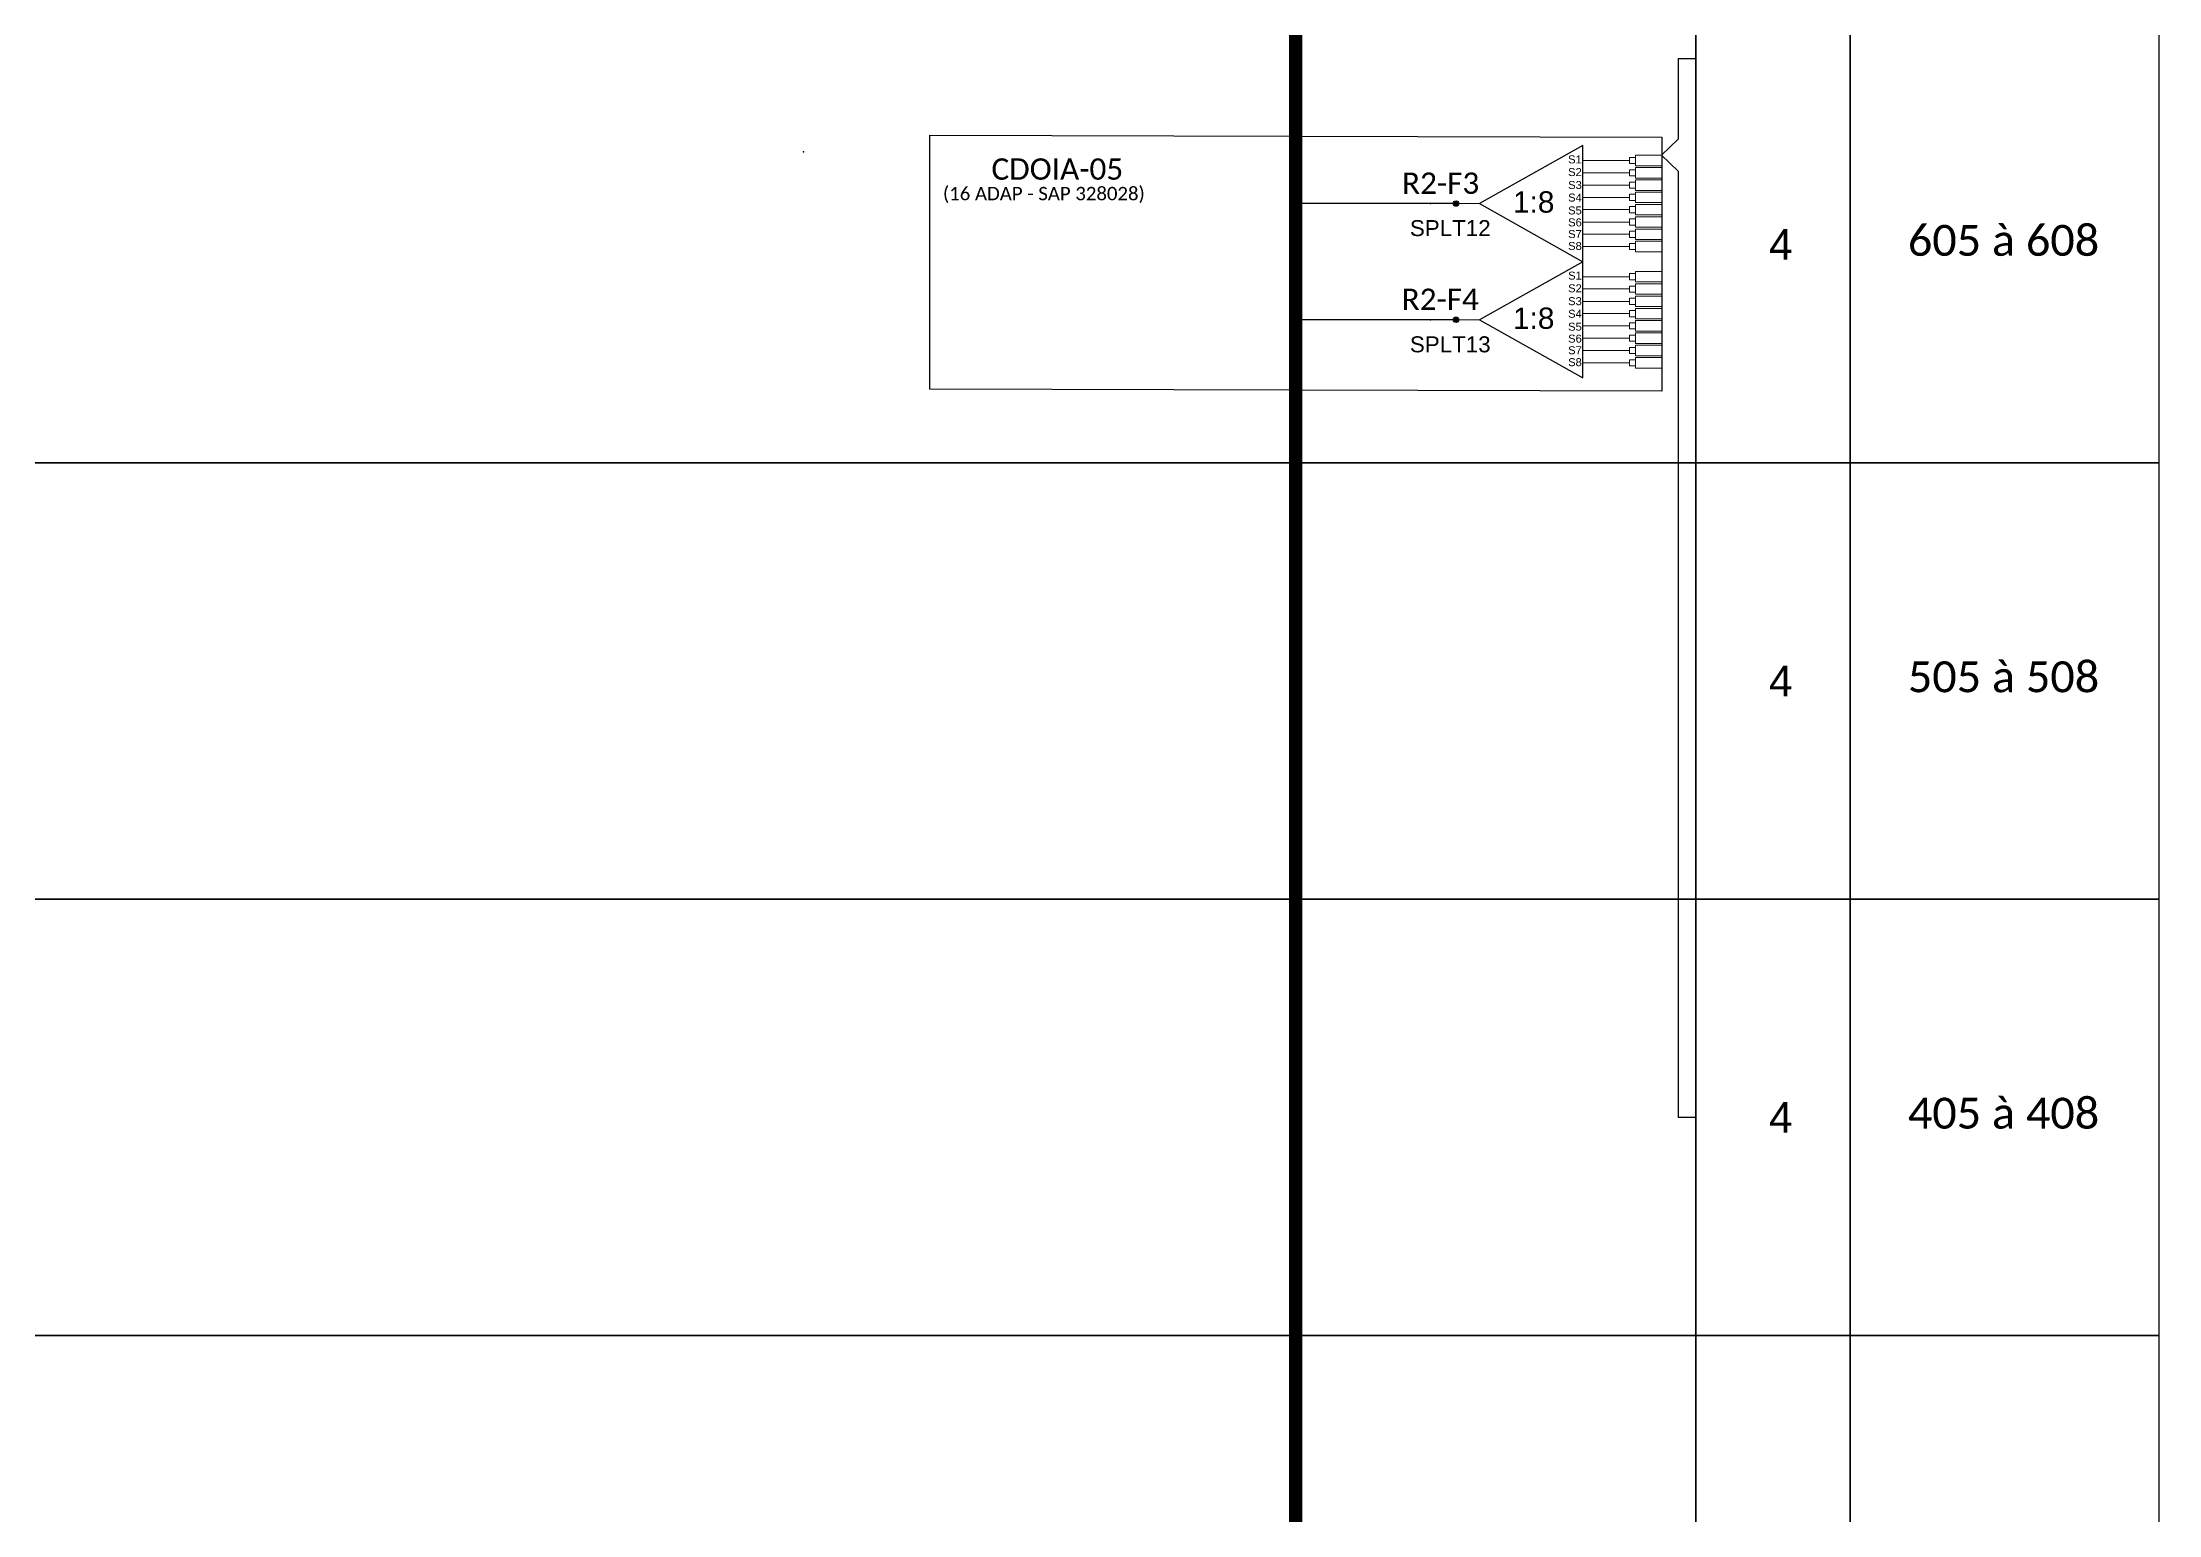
# Model space of a CAD drawing. Header units: inches. Extents: x 1396 to 4186, y -90 to 504.
# Drawn here: x 2984.6 to 3143.3, y 126.9 to 237.4 of the extents above; entities that cross this region are included whole.
import ezdxf
from ezdxf.enums import TextEntityAlignment as Align

# ---------------------------------------------------------------- set-up
doc = ezdxf.new("R2010")
doc.units = ezdxf.units.IN
doc.header["$MEASUREMENT"] = 0
doc.styles.add('ARIAL', font='arial.ttf')
doc.styles.add('WMF-Calibri0', font='calibri.ttf')

# ---------------------------------------------------------------- blocks, each defined once
blk = doc.blocks.new('A$C415C251F')
at = {"color": 3}
blk.add_point((0, 0), dxfattribs=at)
blk = doc.blocks.new('LEG_CDOIA8_C-SPLT_ESQ')
at = {"color": 3, "extrusion": (0, 0, -1), "xscale": -1, "zscale": -1}
blk.add_blockref('A$C415C251F', (0, 0), dxfattribs=at)
at = {"color": 1, "style": 'WMF-Calibri0', "flags": 4}
blk.add_attdef('CDO', (21.44, -2.61), '', height=2, dxfattribs=at)
blk.add_attdef('MODELO', text='', height=1.5, dxfattribs=at).set_placement((22.54, -4.54), align=Align.CENTER)
at = {"style": 'ARIAL', "flags": 4}
blk.add_attdef('SPLITAGEM', text='', height=1.5, dxfattribs=at).set_placement((18.61, -12.59), align=Align.CENTER)
blk = doc.blocks.new('SPLT_1-8_SC-APC')
at = {"color": 1}
blk.add_lwpolyline([(-7.37, -2.1), (-17.04, -7.55), (-7.37, -13), (-7.37, -2.1)], dxfattribs=at)
at = {"color": 3, "lineweight": 0}
for points in [[(-2.99, -3.51), (-7.37, -3.51)], [(-2.41, -3.02), (-2.41, -4)], [(-2.41, -3.02), (0, -3.02)], [(-7.37, -4.66), (-2.99, -4.66)], [(-7.37, -5.82), (-2.99, -5.82)], [(-2.41, -4), (0, -4)], [(-2.41, -4.17), (-2.41, -5.16)], [(-2.41, -4.17), (0, -4.17)], [(-2.41, -5.16), (0, -5.16)], [(-2.41, -5.32), (-2.41, -6.31)], [(-2.41, -5.32), (0, -5.32)], [(-7.37, -6.97), (-2.99, -6.97)], [(-2.41, -6.31), (0, -6.31)], [(-2.41, -6.48), (-2.41, -7.46)], [(-2.41, -6.48), (0, -6.48)], [(-2.41, -7.46), (0, -7.46)], [(-2.41, -7.63), (-2.41, -8.62)], [(-2.41, -7.63), (0, -7.63)], [(-7.37, -8.12), (-2.99, -8.12)], [(-7.37, -9.28), (-2.99, -9.28)], [(-2.41, -8.62), (0, -8.62)], [(-2.41, -8.78), (-2.41, -9.77)], [(-2.41, -8.78), (0, -8.78)], [(-2.41, -9.77), (0, -9.77)], [(-7.37, -10.43), (-2.99, -10.43)], [(-7.37, -11.58), (-2.99, -11.58)], [(-2.41, -9.94), (-2.41, -10.92)], [(-2.41, -9.94), (0, -9.94)], [(-2.41, -10.92), (0, -10.92)], [(-2.41, -11.09), (-2.41, -12.08)], [(-2.41, -11.09), (0, -11.09)], [(-2.41, -12.08), (0, -12.08)]]:
    blk.add_lwpolyline(points, dxfattribs=at)
for points in [[(-2.99, -3.22), (-2.41, -3.22), (-2.41, -3.8), (-2.99, -3.8)], [(-2.99, -4.38), (-2.41, -4.38), (-2.41, -4.95), (-2.99, -4.95)], [(-2.99, -5.53), (-2.41, -5.53), (-2.41, -6.1), (-2.99, -6.1)], [(-2.99, -6.68), (-2.41, -6.68), (-2.41, -7.26), (-2.99, -7.26)], [(-2.99, -7.84), (-2.41, -7.84), (-2.41, -8.41), (-2.99, -8.41)], [(-2.99, -8.99), (-2.41, -8.99), (-2.41, -9.56), (-2.99, -9.56)], [(-2.99, -10.14), (-2.41, -10.14), (-2.41, -10.72), (-2.99, -10.72)], [(-2.99, -11.3), (-2.41, -11.3), (-2.41, -11.87), (-2.99, -11.87)]]:
    blk.add_lwpolyline(points, close=True, dxfattribs=at)
at = {"color": 1, "lineweight": 0}
blk.add_lwpolyline([(-17.04, -7.55), (-19.26, -7.55)], dxfattribs=at)
at = {"color": 1, "style": 'ARIAL'}
for s, height, p in [('S1', 0.75, (-8.74, -3.78)), ('S2', 0.75, (-8.74, -4.97)), ('S3', 0.75, (-8.74, -6.18)), ('1:8', 2, (-13.91, -8.4)), ('S4', 0.75, (-8.74, -7.36)), ('S5', 0.75, (-8.74, -8.57)), ('S6', 0.75, (-8.74, -9.69)), ('S7', 0.75, (-8.74, -10.78)), ('S8', 0.75, (-8.74, -11.9))]:
    blk.add_text(s, height=height, dxfattribs=at).set_placement(p)
blk = doc.blocks.new('SPLITTER_')
blk.add_point((0, 0))
at = {"style": 'ARIAL', "flags": 4}
blk.add_attdef('SPLT', (0, -3.26), '', height=1.5, dxfattribs=at)

msp = doc.modelspace()

# ---------------------------------------------------------------- hatches: boundary and pattern name
h = msp.add_hatch(color=3)
h.dxf.hatch_style = 1
edge = h.paths.add_edge_path()
edge.add_arc((3090.62, 225.26), 0.205, 0, 360)
h = msp.add_hatch(color=3)
h.dxf.hatch_style = 1
edge = h.paths.add_edge_path()
edge.add_arc((3090.62, 216.54), 0.205, 0, 360)

# ---------------------------------------------------------------- linework, layer by layer
at = {"color": 6}
for p, q in [((3090.62, 225.26), (3078.59, 225.26)), ((3090.62, 216.54), (3078.59, 216.54))]:
    msp.add_line(p, q, dxfattribs=at)
at = {"color": 6, "const_width": 1}
msp.add_lwpolyline([(3078.59, 31.64), (3078.59, 323.49)], dxfattribs=at)
for points in [[(2879.58, 238.56), (3108.6, 238.56), (3108.6, 205.82), (2879.58, 205.82)], [(3108.6, 238.56), (3120.17, 238.56), (3120.17, 205.82), (3108.6, 205.82)], [(3120.17, 238.56), (3143.32, 238.56), (3143.32, 205.82), (3120.17, 205.82)], [(2879.58, 205.82), (3108.6, 205.82), (3108.6, 173.08), (2879.58, 173.08)], [(3108.6, 205.82), (3120.17, 205.82), (3120.17, 173.08), (3108.6, 173.08)], [(3120.17, 205.82), (3143.32, 205.82), (3143.32, 173.08), (3120.17, 173.08)], [(2879.58, 173.08), (3108.6, 173.08), (3108.6, 140.33), (2879.58, 140.33)], [(3108.6, 173.08), (3120.17, 173.08), (3120.17, 140.33), (3108.6, 140.33)], [(3120.17, 173.08), (3143.32, 173.08), (3143.32, 140.33), (3120.17, 140.33)], [(2879.58, 140.33), (3108.6, 140.33), (3108.6, 107.59), (2879.58, 107.59)], [(3108.6, 140.33), (3120.17, 140.33), (3120.17, 107.59), (3108.6, 107.59)], [(3120.17, 140.33), (3143.32, 140.33), (3143.32, 107.59), (3120.17, 107.59)]]:
    msp.add_lwpolyline(points, close=True)
at = {"color": 3}
for points in [[(3107.28, 236.15), (3108.6, 236.15)], [(3107.28, 236.15), (3107.28, 230.09)], [(3107.28, 230.09), (3106.02, 228.88), (3107.28, 227.68), (3107.28, 227.68)], [(3107.28, 227.68), (3107.28, 197.34)], [(3107.28, 197.34), (3107.28, 156.7)], [(3108.6, 156.7), (3107.28, 156.7)]]:
    msp.add_lwpolyline(points, dxfattribs=at)
at = {"color": 1}
msp.add_lwpolyline([(3051.16, 230.4), (3106.05, 230.25), (3106.05, 211.19), (3051.16, 211.34)], close=True, dxfattribs=at)
at = {"color": 3}
for centre in [(3090.62, 225.26), (3090.62, 216.54)]:
    msp.add_circle(centre, 0.205, dxfattribs=at)

# ---------------------------------------------------------------- block references
ref = msp.add_blockref('LEG_CDOIA8_C-SPLT_ESQ', (3041.67, 229.14), dxfattribs=dict(at, xscale=0.8000000000465661, yscale=0.7999999999883585, zscale=0.8))
ref.add_attrib('CDO', 'CDOIA-05', (3055.78, 227.05), dxfattribs={"color": 1, "height": 1.6, "style": 'WMF-Calibri0'})
ref.add_attrib('MODELO', '(16 ADAP - SAP 328028)', dxfattribs={"color": 1, "height": 1, "style": 'WMF-Calibri0'}).set_placement((3059.71, 225.51), align=Align.CENTER)
at = {"color": 3, "xscale": 0.8000000000465661, "yscale": 0.7999999999883585, "zscale": 0.8}
for p in [(3106.02, 231.3), (3106.02, 222.58)]:
    msp.add_blockref('SPLT_1-8_SC-APC', p, dxfattribs=at)
ref = msp.add_blockref('SPLITTER_', (3088.71, 225.26), dxfattribs=dict(xscale=0.8000000000465661, yscale=0.7999999999883585, zscale=0.8))
ref.add_attrib('SPLT', 'SPLT12', (3087.16, 222.82), dxfattribs={"height": 1.2, "style": 'ARIAL'})
ref = msp.add_blockref('SPLITTER_', (3088.71, 216.54), dxfattribs=dict(xscale=0.8000000000465661, yscale=0.7999999999883585, zscale=0.8))
ref.add_attrib('SPLT', 'SPLT13', (3087.16, 214.1), dxfattribs={"height": 1.2, "style": 'ARIAL'})

# ---------------------------------------------------------------- texts
at = {"color": 6, "style": 'WMF-Calibri0'}
for s, p in [('R2-F3', (3086.57, 225.99)), ('R2-F4', (3086.54, 217.28))]:
    msp.add_text(s, height=1.6, dxfattribs=at).set_placement(p)
at = {"style": 'WMF-Calibri0'}
for s, p in [('605 à 608', (3124.51, 221.34)), ('505 à 508', (3124.51, 188.6)), ('405 à 408', (3124.51, 155.86))]:
    msp.add_text(s, height=2.317, dxfattribs=at).set_placement(p)
at = {"style": 'ARIAL', "flags": 12}
for p in [(3114.98, 222.19), (3114.98, 189.45), (3114.98, 156.7)]:
    msp.add_attdef('4', text='XX', height=2.3, dxfattribs=at).set_placement(p, align=Align.MIDDLE_CENTER)

doc.saveas('drawing.dxf')
